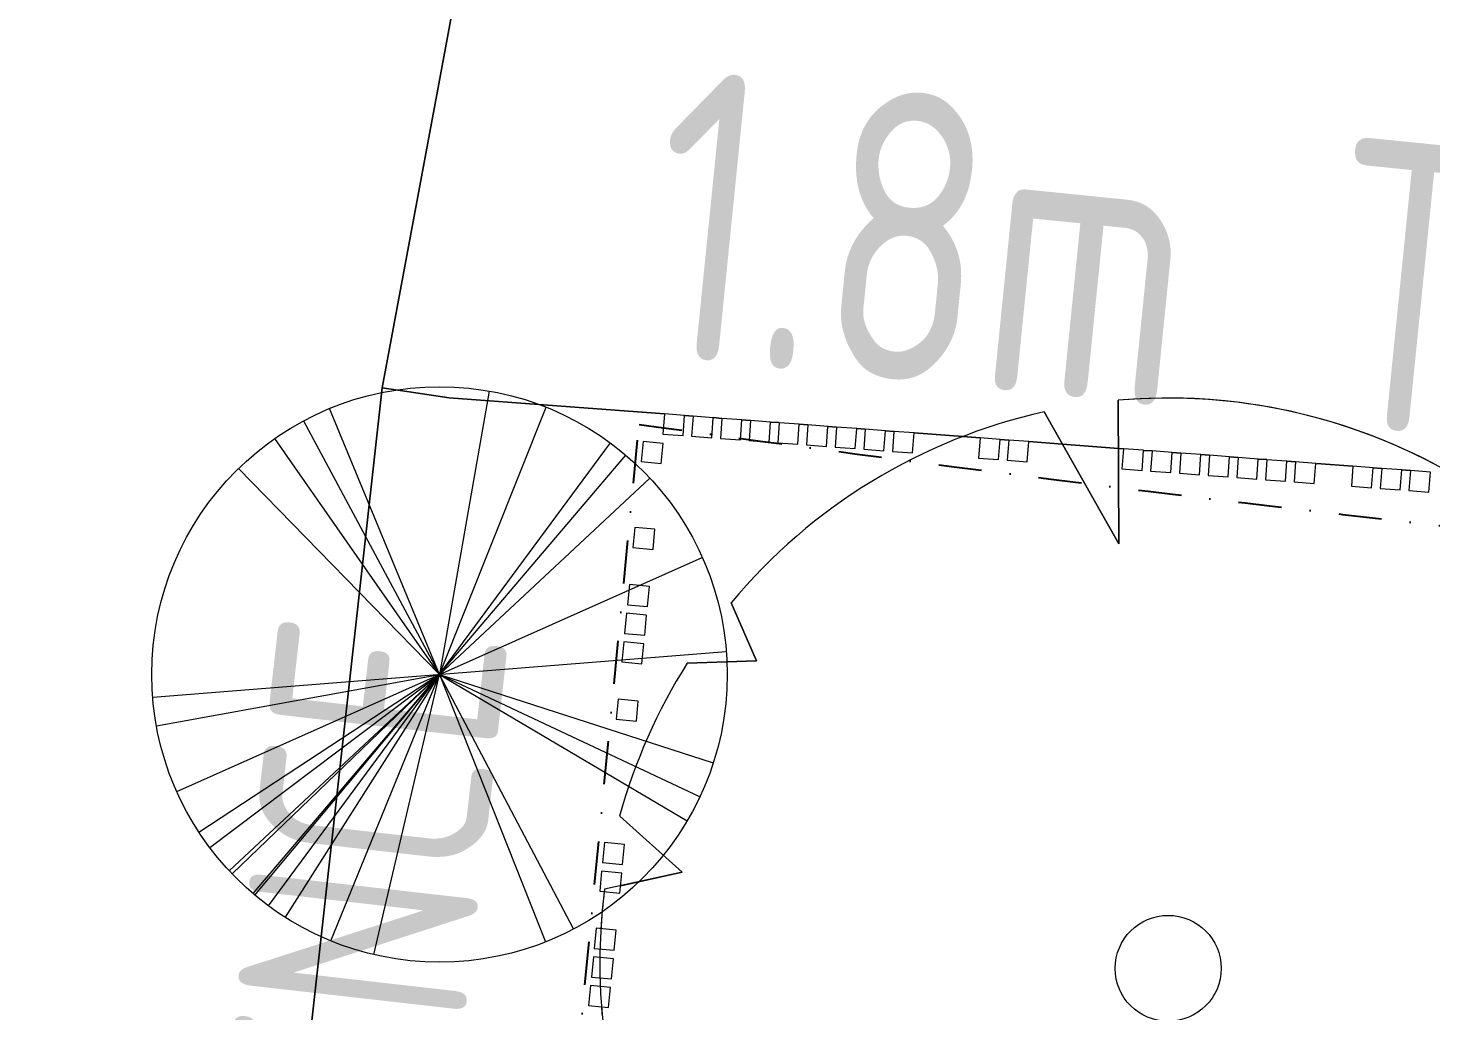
# Model space of a CAD drawing. Header units: millimetres. Extents: x -39027 to 364494, y -35256 to 94895.
# Drawn here: x -13590 to -11152, y 12657 to 14365 of the extents above; entities that cross this region are included whole.
import ezdxf

# ---------------------------------------------------------------- set-up
doc = ezdxf.new("R2010")
doc.units = ezdxf.units.MM
doc.header["$LTSCALE"] = 25
doc.linetypes.add('BG_Dash Dot 3mm', pattern=[7, 3, -2, 0, -2])
for name, color, linetype, lineweight in [('A-GLAZ-CWMG', 3, 'Continuous', 5), ('C-PROP-LINE', 91, 'BG_Dash Dot 3mm', 25), ('C-TOPO', 251, 'Continuous', 9), ('G-ANNO-TEXT', 231, 'Continuous', 5), ('L-PLNT', 71, 'Continuous', 5)]:
    doc.layers.add(name, color=color, linetype=linetype, lineweight=lineweight)
doc.styles.add('ISOCPEUR', font='isocpeur.ttf', dxfattribs={"width": 0.75, "height": 500})
doc.styles.add('ISOCPEUR_3', font='isocpeur.ttf', dxfattribs={"width": 0.75, "height": 400})

# ---------------------------------------------------------------- blocks, each defined once
blk = doc.blocks.new('Rectangular Mullion - 35mm Timber Batten_Black_-894194-PROPOSED SITE PLAN')
at = {"layer": 'A-GLAZ-CWMG', "lineweight": 9}
for p, q in [((-17.5, -17.5), (-17.5, 17.5)), ((-17.5, 17.5), (17.5, 17.5)), ((17.5, 17.5), (17.5, -17.5)), ((17.5, -17.5), (-17.5, -17.5))]:
    blk.add_line(p, q, dxfattribs=at)
blk = doc.blocks.new('Rectangular Mullion - 35mm Timber Batten_Black_-V1-PROPOSED SITE PLAN')
at = {"layer": 'A-GLAZ-CWMG', "lineweight": 9}
for p, q in [((-17.5, -17.5), (-17.5, 17.5)), ((-17.5, 17.5), (17.5, 17.5)), ((17.5, 17.5), (17.5, -17.5)), ((17.5, -17.5), (-17.5, -17.5))]:
    blk.add_line(p, q, dxfattribs=at)
blk = doc.blocks.new('Rectangular Mullion - 35mm Timber Batten_Black_-V2-PROPOSED SITE PLAN')
at = {"layer": 'A-GLAZ-CWMG', "lineweight": 9}
for p, q in [((-17.5, -17.5), (-17.5, 17.5)), ((-17.5, 17.5), (17.5, 17.5)), ((17.5, 17.5), (17.5, -17.5)), ((17.5, -17.5), (-17.5, -17.5))]:
    blk.add_line(p, q, dxfattribs=at)
blk = doc.blocks.new('Rectangular Mullion - 35mm Timber Batten_Black_-V3-PROPOSED SITE PLAN')
at = {"layer": 'A-GLAZ-CWMG', "lineweight": 9}
for p, q in [((-17.5, -17.5), (-17.5, 17.5)), ((-17.5, 17.5), (17.5, 17.5)), ((17.5, 17.5), (17.5, -17.5)), ((17.5, -17.5), (-17.5, -17.5))]:
    blk.add_line(p, q, dxfattribs=at)
blk = doc.blocks.new('Rectangular Mullion - 35mm Timber Batten_Black_-V4-PROPOSED SITE PLAN')
at = {"layer": 'A-GLAZ-CWMG', "lineweight": 9}
for p, q in [((-17.5, -17.5), (-17.5, 17.5)), ((-17.5, 17.5), (17.5, 17.5)), ((17.5, 17.5), (17.5, -17.5)), ((17.5, -17.5), (-17.5, -17.5))]:
    blk.add_line(p, q, dxfattribs=at)
blk = doc.blocks.new('Rectangular Mullion - 35mm Timber Batten_Black_-V5-PROPOSED SITE PLAN')
at = {"layer": 'A-GLAZ-CWMG', "lineweight": 9}
for p, q in [((-17.5, -17.5), (-17.5, 17.5)), ((-17.5, 17.5), (17.5, 17.5)), ((17.5, 17.5), (17.5, -17.5)), ((17.5, -17.5), (-17.5, -17.5))]:
    blk.add_line(p, q, dxfattribs=at)
blk = doc.blocks.new('Rectangular Mullion - 35mm Timber Batten_Black_-V6-PROPOSED SITE PLAN')
at = {"layer": 'A-GLAZ-CWMG', "lineweight": 9}
for p, q in [((-17.5, -17.5), (-17.5, 17.5)), ((-17.5, 17.5), (17.5, 17.5)), ((17.5, 17.5), (17.5, -17.5)), ((17.5, -17.5), (-17.5, -17.5))]:
    blk.add_line(p, q, dxfattribs=at)
blk = doc.blocks.new('Rectangular Mullion - 35mm Timber Batten_Black_-V7-PROPOSED SITE PLAN')
at = {"layer": 'A-GLAZ-CWMG', "lineweight": 9}
for p, q in [((-17.5, -17.5), (-17.5, 17.5)), ((-17.5, 17.5), (17.5, 17.5)), ((17.5, 17.5), (17.5, -17.5)), ((17.5, -17.5), (-17.5, -17.5))]:
    blk.add_line(p, q, dxfattribs=at)
blk = doc.blocks.new('Rectangular Mullion - 35mm Timber Batten_Black_-V8-PROPOSED SITE PLAN')
at = {"layer": 'A-GLAZ-CWMG', "lineweight": 9}
h = blk.add_hatch(dxfattribs=at)
h.set_pattern_fill('FP_2', color=256, style=0, pattern_type=2)
h.set_pattern_definition([(0.428, (8085.92, 12330.6), (-22444.1743, 1.0904), [244.69, -24223.84]), (344.354, (8330.6, 12332.42), (8166.053, -1873.229), [310.84, -10050.37]), (310.664, (8629.9, 12248.6), (2026.18, -153.63), [229.9, -2643.79]), (308.817, (8779.725, 12074.21), (26206.8536, -32427.14775), [445.65, -44119.59]), (342.67, (9059.07, 11726.98), (-17837.7208, 5725.6255), [271.1, -26839.16]), (355.664, (9317.9, 11646.2), (2179.81, 1872.55), [508, -1524]), (5.127, (9824.4, 11607.8), (-10344.242, -592.712), [247.2, -12112.97]), (1.375, (8044.44, 11783.52), (-18398.9848, -239.3785), [204.21, -20217.13]), (355.664, (8248.6, 11788.4), (2179.8, 1872.55), [304.8, -1727.2]), (327.363, (8552.53, 11765.38), (21514.6323, -13615.3355), [300.02, -29702.1]), (303.539, (8805.18, 11603.58), (-7039.4966, 10942.372), [463.37, -22705]), (316.375, (9061.19, 11217.36), (11586.3161, -10845.6334), [288.8, -28591.345]), (349.324, (9270.25, 11018.1), (16138.994, -2814.143), [368.01, -18032.53]), (7.553, (9631.89, 10949.92), (-28854.954, -3720.4143), [394.54, -39059.76]), (2.374, (7996.82, 11155.41), (18379.4504, 880.7854), [347.82, -34434.41]), (352.298, (8344.34, 11169.82), (32297.3351, -4247.5098), [346.04, -34257.68]), (321.974, (8687.26, 11123.44), (-3204.396, 3221.331), [366.32, -6960.16]), (308.175, (8975.83, 10897.77), (18768.399, -23669.844), [330.785, -32747.78]), (340.733, (9180.27, 10637.74), (21913.5723, -7521.1985), [315.45, -31229.67]), (355.664, (9478, 10533.6), (2179.8, 1872.55), [243.84, -1788.16]), (8.659, (9721.2, 10515.21), (18497.0394, 2970.9601), [271.1, -26839.16]), (355.664, (8740.2, 12627.4), (2179.81, 1872.55), [6.7, -2025.3]), (132.512, (9000.78, 12301.99), (28105.558, -30796.05), [445.65, -44119.59]), (149.099, (8546, 10604.3), (-2805.934, 620.316), [181.75, -4361.94]), (167.534, (8390.06, 10697.65), (-12127.542, 2386.7565), [287.37, -14081.04]), (198.863, (8109.47, 10759.68), (-10265.6315, -3789.263), [154.75, -15320.5]), (329.099, (9000.8, 12302), (2805.934, -620.316), [227.18, -4316.5]), (348.954, (9195.72, 12185.32), (-18036.528, 3641.9278), [347.82, -34434.41]), (5.789, (9537.094, 12118.68), (34891.5881, 3609.1978), [577.96, -57218.064]), (5.969, (8102.82, 12553.47), (12272.9311, 1465.9625), [227.18, -22491.26]), (340.14, (8328.77, 12577.1), (-21753.2469, 7973.04225), [379.61, -37581.28]), (312.785, (8685.81, 12448.14), (-24340.6743, 26455.928), [388.214, -38433.09]), (320.969, (8949.5, 12163.23), (19348.3371, -15519.8735), [321.29, -31807.45]), (346.202, (9199.08, 11960.9), (10136.653, -2145.44), [370.8, -11989.37]), (2.246, (9559.18, 11872.46), (-34758.47215, -1285.53506), [531.825, -52650.705]), (3.794, (8064.42, 12046.93), (-12348.7657, -530.907), [287.37, -14081.04]), (344.354, (8351.15, 12065.94), (8166.053, -1873.229), [310.84, -10050.37]), (313.154, (8650.47, 11982.12), (-20569.7725, 22122.3592), [330.785, -32747.78]), (310.664, (8876.7, 11740.8), (2026.18, -153.63), [373.58, -2500.1]), (338.31, (9120.15, 11457.43), (-25636.277, 10327.1867), [340.63, -33721.9]), (359.031, (9436.66, 11331.54), (-32568.5435, 670.1996), [346.04, -34257.68]), (12.767, (9782.65, 11325.68), (20656.6812, 4833.7551), [276.38, -27361.81]), (4.41, (8026.01, 11540.38), (14313.1623, 1258.8005), [267.27, -26459.52]), (340.733, (8292.49, 11560.93), (21913.5723, -7521.1985), [315.45, -31229.67]), (323.659, (8590.27, 11456.84), (-9414.7983, 7193.635), [383.4, -18786.45]), (305.765, (8899.1, 11229.65), (-20158.1257, 28125.9128), [504.74, -49969.095]), (339.719, (9194.1, 10820.1), (-7757.627, 3164.275), [295.86, -14497.32]), (1.673, (9471.62, 10717.54), (20409.2599, 702.5111), [388.214, -38433.09]), (18.863, (9859.67, 10728.87), (10265.6315, 3789.263), [154.75, -15320.5]), (5.127, (7979.92, 10932.53), (-10344.242, -592.712), [247.2, -12112.97]), (345.656, (8226.14, 10954.62), (22039.087, -5514.2232), [350.78, -34726.98]), (318.259, (8565.98, 10867.71), (24930.6601, -22117.1803), [434.866, -43051.83]), (326.61, (9044.08, 12604.38), (13786.101, -8850.4246), [209.21, -20711.51]), (344.88, (9218.76, 12489.24), (-31908.51133, 8719.9889), [434.39, -43004.81]), (2.789, (9638.11, 12375.94), (-14361.446, -447.2902), [491.48, -15891.03])])
h.paths.add_polyline_path([(17.5, 17.5), (17.5, -17.5), (-17.5, -17.5), (-17.5, 17.5), (-6.2, 17.5)], flags=0)
for p, q in [((-17.5, -17.5), (-17.5, 17.5)), ((-17.5, 17.5), (17.5, 17.5)), ((17.5, 17.5), (17.5, -17.5)), ((17.5, -17.5), (-17.5, -17.5))]:
    blk.add_line(p, q, dxfattribs=at)
blk = doc.blocks.new('Rectangular Mullion - 35mm Timber Batten_Black_-V9-PROPOSED SITE PLAN')
at = {"layer": 'A-GLAZ-CWMG', "lineweight": 9}
for p, q in [((-17.5, -17.5), (-17.5, 17.5)), ((-17.5, 17.5), (17.5, 17.5)), ((17.5, 17.5), (17.5, -17.5)), ((17.5, -17.5), (-17.5, -17.5))]:
    blk.add_line(p, q, dxfattribs=at)
blk = doc.blocks.new('Rectangular Mullion - 35mm Timber Batten_Black_-V10-PROPOSED SITE PLAN')
at = {"layer": 'A-GLAZ-CWMG', "lineweight": 9}
for p, q in [((-17.5, -17.5), (-17.5, 17.5)), ((-17.5, 17.5), (17.5, 17.5)), ((17.5, 17.5), (17.5, -17.5)), ((17.5, -17.5), (-17.5, -17.5))]:
    blk.add_line(p, q, dxfattribs=at)
blk = doc.blocks.new('Rectangular Mullion - 35mm Timber Batten_Black_-V11-PROPOSED SITE PLAN')
at = {"layer": 'A-GLAZ-CWMG', "lineweight": 9}
for p, q in [((-17.5, -17.5), (-17.5, 17.5)), ((-17.5, 17.5), (17.5, 17.5)), ((17.5, 17.5), (17.5, -17.5)), ((17.5, -17.5), (-17.5, -17.5))]:
    blk.add_line(p, q, dxfattribs=at)
blk = doc.blocks.new('Rectangular Mullion - 35mm Timber Batten_Black_-V12-PROPOSED SITE PLAN')
at = {"layer": 'A-GLAZ-CWMG', "lineweight": 9}
for p, q in [((-17.5, -17.5), (-17.5, 17.5)), ((-17.5, 17.5), (17.5, 17.5)), ((17.5, 17.5), (17.5, -17.5)), ((17.5, -17.5), (-17.5, -17.5))]:
    blk.add_line(p, q, dxfattribs=at)
blk = doc.blocks.new('Rectangular Mullion - 35mm Timber Batten_Black_-V13-PROPOSED SITE PLAN')
at = {"layer": 'A-GLAZ-CWMG', "lineweight": 9}
for p, q in [((-17.5, -17.5), (-17.5, 17.5)), ((-17.5, 17.5), (17.5, 17.5)), ((17.5, 17.5), (17.5, -17.5)), ((17.5, -17.5), (-17.5, -17.5))]:
    blk.add_line(p, q, dxfattribs=at)
blk = doc.blocks.new('Rectangular Mullion - 35mm Timber Batten_Black_-V14-PROPOSED SITE PLAN')
at = {"layer": 'A-GLAZ-CWMG', "lineweight": 9}
for p, q in [((-17.5, -17.5), (-17.5, 17.5)), ((-17.5, 17.5), (17.5, 17.5)), ((17.5, 17.5), (17.5, -17.5)), ((17.5, -17.5), (-17.5, -17.5))]:
    blk.add_line(p, q, dxfattribs=at)
blk = doc.blocks.new('Rectangular Mullion - 35mm Timber Batten_Black_-V15-PROPOSED SITE PLAN')
at = {"layer": 'A-GLAZ-CWMG', "lineweight": 9}
for p, q in [((-17.5, -17.5), (-17.5, 17.5)), ((-17.5, 17.5), (17.5, 17.5)), ((17.5, 17.5), (17.5, -17.5)), ((17.5, -17.5), (-17.5, -17.5))]:
    blk.add_line(p, q, dxfattribs=at)
blk = doc.blocks.new('Rectangular Mullion - 35mm Timber Batten_Black_-V16-PROPOSED SITE PLAN')
at = {"layer": 'A-GLAZ-CWMG', "lineweight": 9}
for p, q in [((-17.5, -17.5), (-17.5, 17.5)), ((-17.5, 17.5), (17.5, 17.5)), ((17.5, 17.5), (17.5, -17.5)), ((17.5, -17.5), (-17.5, -17.5))]:
    blk.add_line(p, q, dxfattribs=at)
blk = doc.blocks.new('Rectangular Mullion - 35mm Timber Batten_Black_-V17-PROPOSED SITE PLAN')
at = {"layer": 'A-GLAZ-CWMG', "lineweight": 9}
for p, q in [((-17.5, -17.5), (-17.5, 17.5)), ((-17.5, 17.5), (17.5, 17.5)), ((17.5, 17.5), (17.5, -17.5)), ((17.5, -17.5), (-17.5, -17.5))]:
    blk.add_line(p, q, dxfattribs=at)
blk = doc.blocks.new('Rectangular Mullion - 35mm Timber Batten_Black_-V18-PROPOSED SITE PLAN')
at = {"layer": 'A-GLAZ-CWMG', "lineweight": 9}
for p, q in [((-17.5, -17.5), (-17.5, 17.5)), ((-17.5, 17.5), (17.5, 17.5)), ((17.5, 17.5), (17.5, -17.5)), ((17.5, -17.5), (-17.5, -17.5))]:
    blk.add_line(p, q, dxfattribs=at)
blk = doc.blocks.new('Rectangular Mullion - 35mm Timber Batten_Black_-V19-PROPOSED SITE PLAN')
at = {"layer": 'A-GLAZ-CWMG', "lineweight": 9}
for p, q in [((-17.5, -17.5), (-17.5, 17.5)), ((-17.5, 17.5), (17.5, 17.5)), ((17.5, 17.5), (17.5, -17.5)), ((17.5, -17.5), (-17.5, -17.5))]:
    blk.add_line(p, q, dxfattribs=at)
blk = doc.blocks.new('Rectangular Mullion - 35mm Timber Batten_Black_-V20-PROPOSED SITE PLAN')
at = {"layer": 'A-GLAZ-CWMG', "lineweight": 9}
for p, q in [((-17.5, -17.5), (-17.5, 17.5)), ((-17.5, 17.5), (17.5, 17.5)), ((17.5, 17.5), (17.5, -17.5)), ((17.5, -17.5), (-17.5, -17.5))]:
    blk.add_line(p, q, dxfattribs=at)
blk = doc.blocks.new('Rectangular Mullion - 35mm Timber Batten_Black_-V120-PROPOSED SITE PLAN')
at = {"layer": 'A-GLAZ-CWMG', "lineweight": 9}
for p, q in [((-17.5, -17.5), (-17.5, 17.5)), ((-17.5, 17.5), (17.5, 17.5)), ((17.5, 17.5), (17.5, -17.5)), ((17.5, -17.5), (-17.5, -17.5))]:
    blk.add_line(p, q, dxfattribs=at)
blk = doc.blocks.new('Rectangular Mullion - 35mm Timber Batten_Black_-V121-PROPOSED SITE PLAN')
at = {"layer": 'A-GLAZ-CWMG', "lineweight": 9}
h = blk.add_hatch(dxfattribs=at)
h.set_pattern_fill('FP_14', color=256, style=0, pattern_type=2)
h.set_pattern_definition([(89.23, (-11199.1, 8774.26), (-470.3422, -22439.2456), [244.69, -24223.84]), (73.157, (-11195.8, 9018.93), (2043.41, 8125.139), [310.84, -10050.37]), (39.467, (-11105.7, 9316.4), (195.92, 2022.53), [229.9, -2643.79]), (37.619, (-10928.27, 9462.56), (32967.97996, 25523.15386), [445.65, -44119.59]), (71.472, (-10575.27, 9734.59), (-6097.3165, -17714.113), [271.1, -26839.16]), (84.467, (-10489.1, 9991.6), (-1826.6, 2218.46), [508, -1524]), (93.929, (-10440.14, 10497.27), (376.31, -10354.373), [247.2, -12112.97]), (90.177, (-10653.01, 8721.36), (-145.351, -18399.9678), [204.21, -20217.13]), (84.467, (-10653.6, 8925.6), (-1826.6, 2218.46), [304.8, -1727.2]), (56.166, (-10624.25, 9228.95), (14061.8066, 21225.512), [300.02, -29702.1]), (32.342, (-10457.2, 9478.17), (-11087.0396, -6809.3735), [463.37, -22705]), (45.177, (-10065.72, 9726.05), (11085.5039, 11357.0282), [288.8, -28591.345]), (78.126, (-9862.14, 9930.9), (3150.954, 16076.6296), [368.01, -18032.53]), (96.355, (-9786.42, 10291.03), (3116.3155, -28926.4313), [394.54, -39059.76]), (91.176, (-10026.03, 8660.62), (-496.3241, 18393.848), [347.82, -34434.41]), (81.1, (-10033.17, 9008.37), (4921.8385, 32201.4705), [346.04, -34257.68]), (50.777, (-9979.64, 9350.24), (-3287.568, -3136.402), [366.32, -6960.16]), (36.977, (-9747.99, 9634.03), (24057.0708, 18269.4187), [330.785, -32747.78]), (69.535, (-9483.74, 9833), (7977.7129, 21751.5327), [315.45, -31229.67]), (84.467, (-9373.4, 10128.5), (-1826.6, 2218.46), [243.84, -1788.16]), (97.461, (-9349.93, 10371.24), (-2583.5835, 18555.1116), [271.1, -26839.16]), (84.467, (-11482.2, 9434.6), (-1826.6, 2218.46), [6.7, -2025.3]), (221.314, (-11151.38, 9688.32), (31376.9359, 27455.5455), [445.65, -44119.59]), (237.902, (-9463.6, 9198.2), (-678.797, -2792.36), [181.75, -4361.94]), (256.337, (-9560.15, 9044.2), (-2639.581, -12075.036), [287.37, -14081.04]), (287.665, (-9628.03, 8764.97), (3573.806, -10342.6117), [154.75, -15320.5]), (57.902, (-11151.4, 9688.3), (678.797, 2792.363), [227.18, -4316.5]), (77.757, (-11030.66, 9880.78), (-4017.9174, -17956.5119), [347.82, -34434.41]), (94.591, (-10956.9, 10220.69), (-2878.91227, 34959.42067), [577.96, -57218.064]), (94.771, (-11421.58, 8795.82), (-1209.0455, 12300.898), [227.18, -22491.26]), (68.943, (-11440.47, 9022.21), (-8425.72925, -21581.9424), [379.61, -37581.28]), (41.588, (-11304.08, 9376.47), (-26958.63316, -23782.6964), [388.214, -38433.09]), (49.771, (-11013.72, 9634.16), (15921.0068, 19019.6257), [321.29, -31807.45]), (75.004, (-10806.22, 9879.45), (2356.903, 10089.581), [370.8, -11989.37]), (91.049, (-10710.275, 10237.63), (559.14756, -34777.74203), [531.825, -52650.705]), (92.597, (-10915.94, 8746.83), (272.8246, -12357.1616), [287.37, -14081.04]), (73.157, (-10928.96, 9033.9), (2043.41, 8125.139), [310.84, -10050.37]), (41.956, (-10838.9, 9331.41), (-22547.5865, -20102.7525), [330.785, -32747.78]), (39.467, (-10592.9, 9552.6), (195.92, 2022.53), [373.58, -2500.1]), (67.113, (-10304.5, 9790.02), (-10860.4768, -25414.9469), [340.63, -33721.9]), (87.833, (-10172.03, 10103.83), (-1350.9806, -32547.4123), [346.04, -34257.68]), (101.569, (-10158.94, 10449.61), (-4400.8185, 20753.2278), [276.38, -27361.81]), (93.213, (-10410.31, 8697.85), (-959.5228, 14336.3353), [267.27, -26459.52]), (69.535, (-10425.29, 8964.7), (7977.7129, 21751.5327), [315.45, -31229.67]), (52.461, (-10315, 9260.24), (-7388.9025, -9262.3392), [383.4, -18786.45]), (34.568, (-10081.395, 9564.25), (-28540.8798, -19566.17444), [504.74, -49969.095]), (68.521, (-9665.76, 9850.63), (-3325.776, -7689.774), [295.86, -14497.32]), (90.476, (-9557.43, 10125.94), (-276.0069, 20419.4817), [388.214, -38433.09]), (107.665, (-9560.66, 10514.15), (-3573.806, 10342.6117), [154.75, -15320.5]), (93.929, (-9803.55, 8639.07), (376.31, -10354.373), [247.2, -12112.97]), (74.459, (-9820.49, 8885.69), (5973.418, 21919.0851), [350.78, -34726.98]), (47.061, (-9726.5, 9223.64), (22633.58407, 24462.7952), [434.866, -43051.83]), (55.412, (-11452.8, 9737.94), (9136.7232, 13598.0472), [209.21, -20711.51]), (73.682, (-11334.04, 9910.17), (-9385.2107, -31719.2232), [434.39, -43004.81]), (91.592, (-11212, 10327.06), (147.181, -14367.656), [491.48, -15891.03])])
h.paths.add_polyline_path([(-17.5, 17.5), (17.5, 17.5), (17.5, -17.5), (-17.5, -17.5), (-17.5, 16)], flags=0)
for p, q in [((-17.5, -17.5), (-17.5, 17.5)), ((-17.5, 17.5), (17.5, 17.5)), ((17.5, 17.5), (17.5, -17.5)), ((17.5, -17.5), (-17.5, -17.5))]:
    blk.add_line(p, q, dxfattribs=at)
blk = doc.blocks.new('Rectangular Mullion - 35mm Timber Batten_Black_-V122-PROPOSED SITE PLAN')
at = {"layer": 'A-GLAZ-CWMG', "lineweight": 9}
for p, q in [((-17.5, -17.5), (-17.5, 17.5)), ((-17.5, 17.5), (17.5, 17.5)), ((17.5, 17.5), (17.5, -17.5)), ((17.5, -17.5), (-17.5, -17.5))]:
    blk.add_line(p, q, dxfattribs=at)
blk = doc.blocks.new('Rectangular Mullion - 35mm Timber Batten_Black_-V123-PROPOSED SITE PLAN')
at = {"layer": 'A-GLAZ-CWMG', "lineweight": 9}
for p, q in [((-17.5, -17.5), (-17.5, 17.5)), ((-17.5, 17.5), (17.5, 17.5)), ((17.5, 17.5), (17.5, -17.5)), ((17.5, -17.5), (-17.5, -17.5))]:
    blk.add_line(p, q, dxfattribs=at)
blk = doc.blocks.new('Rectangular Mullion - 35mm Timber Batten_Black_-V124-PROPOSED SITE PLAN')
at = {"layer": 'A-GLAZ-CWMG', "lineweight": 9}
for p, q in [((-17.5, -17.5), (-17.5, 17.5)), ((-17.5, 17.5), (17.5, 17.5)), ((17.5, 17.5), (17.5, -17.5)), ((17.5, -17.5), (-17.5, -17.5))]:
    blk.add_line(p, q, dxfattribs=at)
blk = doc.blocks.new('Rectangular Mullion - 35mm Timber Batten_Black_-V125-PROPOSED SITE PLAN')
at = {"layer": 'A-GLAZ-CWMG', "lineweight": 9}
for p, q in [((-17.5, -17.5), (-17.5, 17.5)), ((-17.5, 17.5), (17.5, 17.5)), ((17.5, 17.5), (17.5, -17.5)), ((17.5, -17.5), (-17.5, -17.5))]:
    blk.add_line(p, q, dxfattribs=at)
blk = doc.blocks.new('Rectangular Mullion - 35mm Timber Batten_Black_-V126-PROPOSED SITE PLAN')
at = {"layer": 'A-GLAZ-CWMG', "lineweight": 9}
for p, q in [((-17.5, -17.5), (-17.5, 17.5)), ((-17.5, 17.5), (17.5, 17.5)), ((17.5, 17.5), (17.5, -17.5)), ((17.5, -17.5), (-17.5, -17.5))]:
    blk.add_line(p, q, dxfattribs=at)
blk = doc.blocks.new('Rectangular Mullion - 35mm Timber Batten_Black_-V127-PROPOSED SITE PLAN')
at = {"layer": 'A-GLAZ-CWMG', "lineweight": 9}
for p, q in [((-17.5, -17.5), (-17.5, 17.5)), ((-17.5, 17.5), (17.5, 17.5)), ((17.5, 17.5), (17.5, -17.5)), ((17.5, -17.5), (-17.5, -17.5))]:
    blk.add_line(p, q, dxfattribs=at)
blk = doc.blocks.new('Rectangular Mullion - 35mm Timber Batten_Black_-V128-PROPOSED SITE PLAN')
at = {"layer": 'A-GLAZ-CWMG', "lineweight": 9}
for p, q in [((-17.5, -17.5), (-17.5, 17.5)), ((-17.5, 17.5), (17.5, 17.5)), ((17.5, 17.5), (17.5, -17.5)), ((17.5, -17.5), (-17.5, -17.5))]:
    blk.add_line(p, q, dxfattribs=at)
blk = doc.blocks.new('Rectangular Mullion - 35mm Timber Batten_Black_-V129-PROPOSED SITE PLAN')
at = {"layer": 'A-GLAZ-CWMG', "lineweight": 9}
for p, q in [((-17.5, -17.5), (-17.5, 17.5)), ((-17.5, 17.5), (17.5, 17.5)), ((17.5, 17.5), (17.5, -17.5)), ((17.5, -17.5), (-17.5, -17.5))]:
    blk.add_line(p, q, dxfattribs=at)
blk = doc.blocks.new('Rectangular Mullion - 35mm Timber Batten_Black_-V130-PROPOSED SITE PLAN')
at = {"layer": 'A-GLAZ-CWMG', "lineweight": 9}
for p, q in [((-17.5, -17.5), (-17.5, 17.5)), ((-17.5, 17.5), (17.5, 17.5)), ((17.5, 17.5), (17.5, -17.5)), ((17.5, -17.5), (-17.5, -17.5))]:
    blk.add_line(p, q, dxfattribs=at)
blk = doc.blocks.new('PLANTING_Needle Pine 6m - PLANTING_Needle Pine 6m-1014768-PROPOSED SITE PLAN')
at = {"layer": 'L-PLNT', "lineweight": 9}
for p, q in [((39.6, 498.4), (0, 0)), ((0, 0), (140.4, 479.9)), ((0, 0), (-233.9, 441.9)), ((-277, 416.2), (0, 0)), ((-257.6, -428.5), (257.6, 428.5)), ((-257.6, -428.5), (257.6, 428.5)), ((-286.7, -409.7), (286.7, 409.7)), ((-286.7, -409.7), (286.7, 409.7)), ((-331.6, -374.2), (331.6, 374.2)), ((-331.6, -374.2), (331.6, 374.2)), ((0, 0), (-323.6, 381.2)), ((-381.6, 323.1), (0, 0)), ((-435.5, -245.6), (435.5, 245.6)), ((-435.5, -245.6), (435.5, 245.6)), ((-492.4, -86.6), (492.4, 86.6)), ((-492.4, -86.6), (492.4, 86.6)), ((-481.4, -135.2), (0, 0)), ((0, 0), (-390.2, -312.7)), ((-369.2, -337.2), (0, 0)), ((0, 0), (-326.1, -379)), ((-283.3, -412), (0, 0)), ((0, 0), (-227.3, -445.4)), ((-144.3, -478.7), (0, 0)), ((-67.7, -495.4), (0, 0)), ((0, 0), (227.5, -445.3)), ((273.8, -418.3), (0, 0)), ((0, 0), (452.5, -212.8)), ((470.5, -169.1), (0, 0)), ((0, 0), (488.2, -107.9))]:
    blk.add_line(p, q, dxfattribs=at)
blk.add_circle((0, 0), 500, dxfattribs=at)
blk = doc.blocks.new('PLANTING_Coloured tree scaleable - 2_5 Meters-V192-PROPOSED SITE PLAN')
at = {"layer": 'L-PLNT', "lineweight": 9}
for p, q in [((-179.7, 972.6), (-155, 724.1)), ((-179.7, 972.6), (-155, 724.1)), ((-155, 724.1), (-179.7, 972.6)), ((-155, 724.1), (-305.8, 940.5)), ((-155, 724.1), (-305.8, 940.5)), ((-305.8, 940.5), (-155, 724.1)), ((601.6, 666.6), (614.9, 774.5)), ((601.6, 666.6), (614.9, 774.5)), ((614.9, 774.5), (601.6, 666.6)), ((677.1, 720.7), (601.6, 666.6)), ((677.1, 720.7), (601.6, 666.6)), ((601.6, 666.6), (677.1, 720.7)), ((-816.4, 558.4), (-762.9, 462.3)), ((-816.4, 558.4), (-762.9, 462.3)), ((-762.9, 462.3), (-816.4, 558.4)), ((-762.9, 462.3), (-882.4, 446.9)), ((-762.9, 462.3), (-882.4, 446.9)), ((-882.4, 446.9), (-762.9, 462.3)), ((880.9, 139.8), (966.1, 211.2)), ((-974.1, 171.4), (-856.7, 84.5)), ((-974.1, 171.4), (-856.7, 84.5)), ((-856.7, 84.5), (-974.1, 171.4)), ((984, 107.8), (880.9, 139.8)), ((-856.7, 84.5), (-988.2, 42.5)), ((-856.7, 84.5), (-961.3, 51.1)), ((-961.3, 51.1), (-856.7, 84.5)), ((316.4, -707), (508.7, -841.4)), ((374.2, -883.7), (316.4, -707)), ((-429, -884.2), (-316.7, -739.3)), ((-316.7, -739.3), (-305.8, -933.7))]:
    blk.add_line(p, q, dxfattribs=at)
blk.add_circle((-0.1, -2), 92.1, dxfattribs=at)
for centre, radius, start, end in [((-0.1, 0), 989, 51.5512, 100.4622), ((-0.1, 0), 989, 65.6087, 100.4622), ((-0.1, 0), 989, 65.6087, 100.4622), ((-0.1, 0), 989, 108.0083, 145.6274), ((-0.1, 0), 989, 108.0083, 145.6274), ((-0.1, 0), 989, 108.0083, 145.6274), ((-0.1, 0), 989, 63.7267, 64.715), ((-0.1, 0), 989, 63.7267, 64.715), ((-0.1, 0), 989, 51.5512, 61.4206), ((-0.1, 0), 989, 51.5512, 61.4206), ((-0.1, 0), 989, 12.3276, 46.7819), ((-0.1, 0), 989, 45.2198, 46.7819), ((-0.1, 0), 989, 46.1517, 46.7819), ((-0.1, 0), 989, 153.1369, 170.0213), ((-0.1, 0), 989, 153.1369, 170.0213), ((-0.1, 0), 989, 153.1369, 170.0213), ((0.2, 6.8), 989, 300.9465, 5.8599), ((0.2, 6.8), 989, 177.9304, 244.2846), ((0.2, 6.8), 989, 178.173, 181.9396), ((0.2, 6.8), 989, 178.173, 181.9396), ((0.2, 6.8), 989, 183.9732, 184.8453), ((0.2, 6.8), 989, 183.9732, 184.8453), ((0.2, 6.8), 989, 186.8812, 187.7615), ((0.2, 6.8), 989, 186.8812, 187.7615), ((0.2, 6.8), 989, 189.8156, 190.6959), ((0.2, 6.8), 989, 189.8156, 190.6959), ((0.2, 6.8), 989, 192.774, 229.6814), ((0.2, 6.8), 989, 192.774, 228.7493), ((-46.3, 186.8), 1150.1, 256.9579, 291.4464)]:
    blk.add_arc(centre, radius, start, end, dxfattribs=at)
blk = doc.blocks.new('Family - ___-1009153-PROPOSED SITE PLAN')
at = {"layer": 'C-PROP-LINE'}
blk.add_line((-16312.3, -3053.2), (-7783, 16835.1), dxfattribs=at)
blk.add_arc((14652.7, 63546.4), 51820, 244.3448, 256.36333, dxfattribs=at)

msp = doc.modelspace()

# ---------------------------------------------------------------- linework, layer by layer
at = {"layer": 'C-TOPO'}
for p, q in [((-12876.1, 14268.3), (-12825.8, 14538)), ((-12825.8, 14538), (-12876.1, 14268.3)), ((-12974.7, 13739.6), (-12876.1, 14268.3)), ((-12876.1, 14268.3), (-12974.7, 13739.6)), ((-12974.7, 13739.6), (-13296.7, 10847.6)), ((-13296.7, 10847.6), (-12974.7, 13739.6)), ((-12916.4, 13731.2), (-12974.7, 13739.6)), ((-12974.7, 13739.6), (-12916.4, 13731.2)), ((-12858.2, 13722.7), (-12916.4, 13731.2)), ((-12916.4, 13731.2), (-12858.2, 13722.7)), ((-12484, 13694.4), (-12858.2, 13722.7)), ((-12858.2, 13722.7), (-12484, 13694.4)), ((-12434.1, 13690.6), (-12449.1, 13691.7)), ((-12449.1, 13691.7), (-12434.1, 13690.6)), ((-12384.3, 13686.8), (-12399.2, 13688)), ((-12399.2, 13688), (-12384.3, 13686.8)), ((-12342.5, 13683.7), (-12349.4, 13684.2)), ((-12349.4, 13684.2), (-12342.5, 13683.7)), ((-12334.4, 13683), (-12342.5, 13683.7)), ((-12342.5, 13683.7), (-12334.4, 13683)), ((-12284.6, 13679.3), (-12299.5, 13680.4)), ((-12299.5, 13680.4), (-12284.6, 13679.3)), ((-12234.7, 13675.5), (-12249.7, 13676.6)), ((-12249.7, 13676.6), (-12234.7, 13675.5)), ((-12184.8, 13671.7), (-12199.8, 13672.8)), ((-12199.8, 13672.8), (-12184.8, 13671.7)), ((-12135, 13667.9), (-12149.9, 13669.1)), ((-12149.9, 13669.1), (-12135, 13667.9)), ((-12085.1, 13664.1), (-12100.1, 13665.3)), ((-12100.1, 13665.3), (-12085.1, 13664.1)), ((-11965.6, 13655.1), (-12050.2, 13661.5)), ((-12050.2, 13661.5), (-11965.6, 13655.1)), ((-11935.6, 13652.8), (-11965.6, 13655.1)), ((-11965.6, 13655.1), (-11935.6, 13652.8)), ((-11885.7, 13649), (-11900.7, 13650.1)), ((-11900.7, 13650.1), (-11885.7, 13649)), ((-11792.2, 13641.9), (-11850.8, 13646.4)), ((-11850.8, 13646.4), (-11792.2, 13641.9)), ((-11694.9, 13634.6), (-11792.2, 13641.9)), ((-11792.2, 13641.9), (-11694.9, 13634.6)), ((-11686.3, 13633.9), (-11694.9, 13634.6)), ((-11694.9, 13634.6), (-11686.3, 13633.9)), ((-11636.4, 13630.1), (-11651.4, 13631.2)), ((-11651.4, 13631.2), (-11636.4, 13630.1)), ((-11586.6, 13626.3), (-11601.5, 13627.5)), ((-11601.5, 13627.5), (-11586.6, 13626.3)), ((-11536.7, 13622.6), (-11551.7, 13623.7)), ((-11551.7, 13623.7), (-11536.7, 13622.6)), ((-11486.8, 13618.8), (-11501.8, 13619.9)), ((-11501.8, 13619.9), (-11486.8, 13618.8)), ((-11437, 13615), (-11451.9, 13616.1)), ((-11451.9, 13616.1), (-11437, 13615)), ((-11387.1, 13611.2), (-11402.1, 13612.3)), ((-11402.1, 13612.3), (-11387.1, 13611.2)), ((-11287.4, 13603.7), (-11351, 13608.5)), ((-11351, 13608.5), (-11287.4, 13603.7)), ((-11237.6, 13599.9), (-11252.5, 13601)), ((-11252.5, 13601), (-11237.6, 13599.9)), ((-11187.7, 13596.1), (-11202.7, 13597.2)), ((-11202.7, 13597.2), (-11187.7, 13596.1))]:
    msp.add_line(p, q, dxfattribs=at)

# ---------------------------------------------------------------- block references
at = {"layer": 'A-GLAZ-CWMG', "lineweight": 9, "extrusion": (0, 0, -1)}
for name, p, rotation in [('Rectangular Mullion - 35mm Timber Batten_Black_-894194-PROPOSED SITE PLAN', (12467.9, 13675.6), 184.3357991136503), ('Rectangular Mullion - 35mm Timber Batten_Black_-V1-PROPOSED SITE PLAN', (12418, 13671.8), 184.3357991136503), ('Rectangular Mullion - 35mm Timber Batten_Black_-V2-PROPOSED SITE PLAN', (12368.1, 13668), 184.3357991136503), ('Rectangular Mullion - 35mm Timber Batten_Black_-V3-PROPOSED SITE PLAN', (12318.3, 13664.3), 184.3357991136503), ('Rectangular Mullion - 35mm Timber Batten_Black_-V4-PROPOSED SITE PLAN', (12268.4, 13660.5), 184.3357991136503), ('Rectangular Mullion - 35mm Timber Batten_Black_-V5-PROPOSED SITE PLAN', (12218.6, 13656.7), 184.3357991136503), ('Rectangular Mullion - 35mm Timber Batten_Black_-V6-PROPOSED SITE PLAN', (12168.7, 13652.9), 184.3357991136503), ('Rectangular Mullion - 35mm Timber Batten_Black_-V7-PROPOSED SITE PLAN', (12118.9, 13649.1), 184.3357991136503), ('Rectangular Mullion - 35mm Timber Batten_Black_-V8-PROPOSED SITE PLAN', (12069, 13645.4), 184.3357991136503), ('Rectangular Mullion - 35mm Timber Batten_Black_-V130-PROPOSED SITE PLAN', (12505.2, 13627.5), 95.53333333333404), ('Rectangular Mullion - 35mm Timber Batten_Black_-V9-PROPOSED SITE PLAN', (11919.4, 13634), 184.3357991136503), ('Rectangular Mullion - 35mm Timber Batten_Black_-V10-PROPOSED SITE PLAN', (11869.6, 13630.2), 184.3357991136503), ('Rectangular Mullion - 35mm Timber Batten_Black_-V11-PROPOSED SITE PLAN', (11670.1, 13615.1), 184.3357991136503), ('Rectangular Mullion - 35mm Timber Batten_Black_-V12-PROPOSED SITE PLAN', (11620.3, 13611.3), 184.3357991136503), ('Rectangular Mullion - 35mm Timber Batten_Black_-V13-PROPOSED SITE PLAN', (11570.4, 13607.6), 184.3357991136503), ('Rectangular Mullion - 35mm Timber Batten_Black_-V14-PROPOSED SITE PLAN', (11520.6, 13603.8), 184.3357991136503), ('Rectangular Mullion - 35mm Timber Batten_Black_-V15-PROPOSED SITE PLAN', (11470.7, 13600), 184.3357991136503), ('Rectangular Mullion - 35mm Timber Batten_Black_-V16-PROPOSED SITE PLAN', (11420.9, 13596.2), 184.3357991136503), ('Rectangular Mullion - 35mm Timber Batten_Black_-V17-PROPOSED SITE PLAN', (11371, 13592.4), 184.3357991136503), ('Rectangular Mullion - 35mm Timber Batten_Black_-V18-PROPOSED SITE PLAN', (11271.3, 13584.9), 184.3357991136503), ('Rectangular Mullion - 35mm Timber Batten_Black_-V19-PROPOSED SITE PLAN', (11221.4, 13581.1), 184.3357991136503), ('Rectangular Mullion - 35mm Timber Batten_Black_-V20-PROPOSED SITE PLAN', (11171.6, 13577.3), 184.3357991136503), ('Rectangular Mullion - 35mm Timber Batten_Black_-V129-PROPOSED SITE PLAN', (12519.6, 13478.2), 95.53333333333404), ('Rectangular Mullion - 35mm Timber Batten_Black_-V128-PROPOSED SITE PLAN', (12529.3, 13378.7), 95.53333333333404), ('Rectangular Mullion - 35mm Timber Batten_Black_-V127-PROPOSED SITE PLAN', (12534.1, 13328.9), 95.53333333333404), ('Rectangular Mullion - 35mm Timber Batten_Black_-V126-PROPOSED SITE PLAN', (12538.9, 13279.2), 95.53333333333404), ('Rectangular Mullion - 35mm Timber Batten_Black_-V125-PROPOSED SITE PLAN', (12548.6, 13179.6), 95.53333333333404), ('Rectangular Mullion - 35mm Timber Batten_Black_-V124-PROPOSED SITE PLAN', (12572.7, 12930.8), 95.53333333333404), ('Rectangular Mullion - 35mm Timber Batten_Black_-V123-PROPOSED SITE PLAN', (12577.5, 12881), 95.53333333333404), ('Rectangular Mullion - 35mm Timber Batten_Black_-V122-PROPOSED SITE PLAN', (12587.1, 12781.5), 95.53333333333404), ('Rectangular Mullion - 35mm Timber Batten_Black_-V121-PROPOSED SITE PLAN', (12591.9, 12731.7), 95.53333333333404), ('Rectangular Mullion - 35mm Timber Batten_Black_-V120-PROPOSED SITE PLAN', (12596.8, 12682), 95.53333333333404)]:
    msp.add_blockref(name, p, dxfattribs=dict(at, rotation=rotation))
at = {"layer": 'C-PROP-LINE', "rotation": 17.67926818587259}
msp.add_blockref('Family - ___-1009153-PROPOSED SITE PLAN', (0, 0), dxfattribs=at)
at = {"layer": 'L-PLNT', "lineweight": 9, "rotation": 354.5786461052995}
for name, p in [('PLANTING_Coloured tree scaleable - 2_5 Meters-V192-PROPOSED SITE PLAN', (-11608.3, 12733)), ('PLANTING_Needle Pine 6m - PLANTING_Needle Pine 6m-1014768-PROPOSED SITE PLAN', (-12875, 13241.8))]:
    msp.add_blockref(name, p, dxfattribs=at)

# ---------------------------------------------------------------- texts
at = {"layer": 'G-ANNO-TEXT', "color": 7, "lineweight": 15, "attachment_point": 2, "line_spacing_factor": 1.153846}
for s, insert, char_height, width, rotation, style in [('1.8m TIMBER FENCE', (-10240.9, 14069.4), 500, 5142, 354.2298, 'ISOCPEUR'), ('1.9m TIMBER FENCE', (-13352.7, 11573.3), 400, 4113.6, 83.5294, 'ISOCPEUR_3')]:
    msp.add_mtext(s, dxfattribs=dict(at, insert=insert, char_height=char_height, width=width, rotation=rotation, style=style))

doc.saveas('drawing.dxf')
